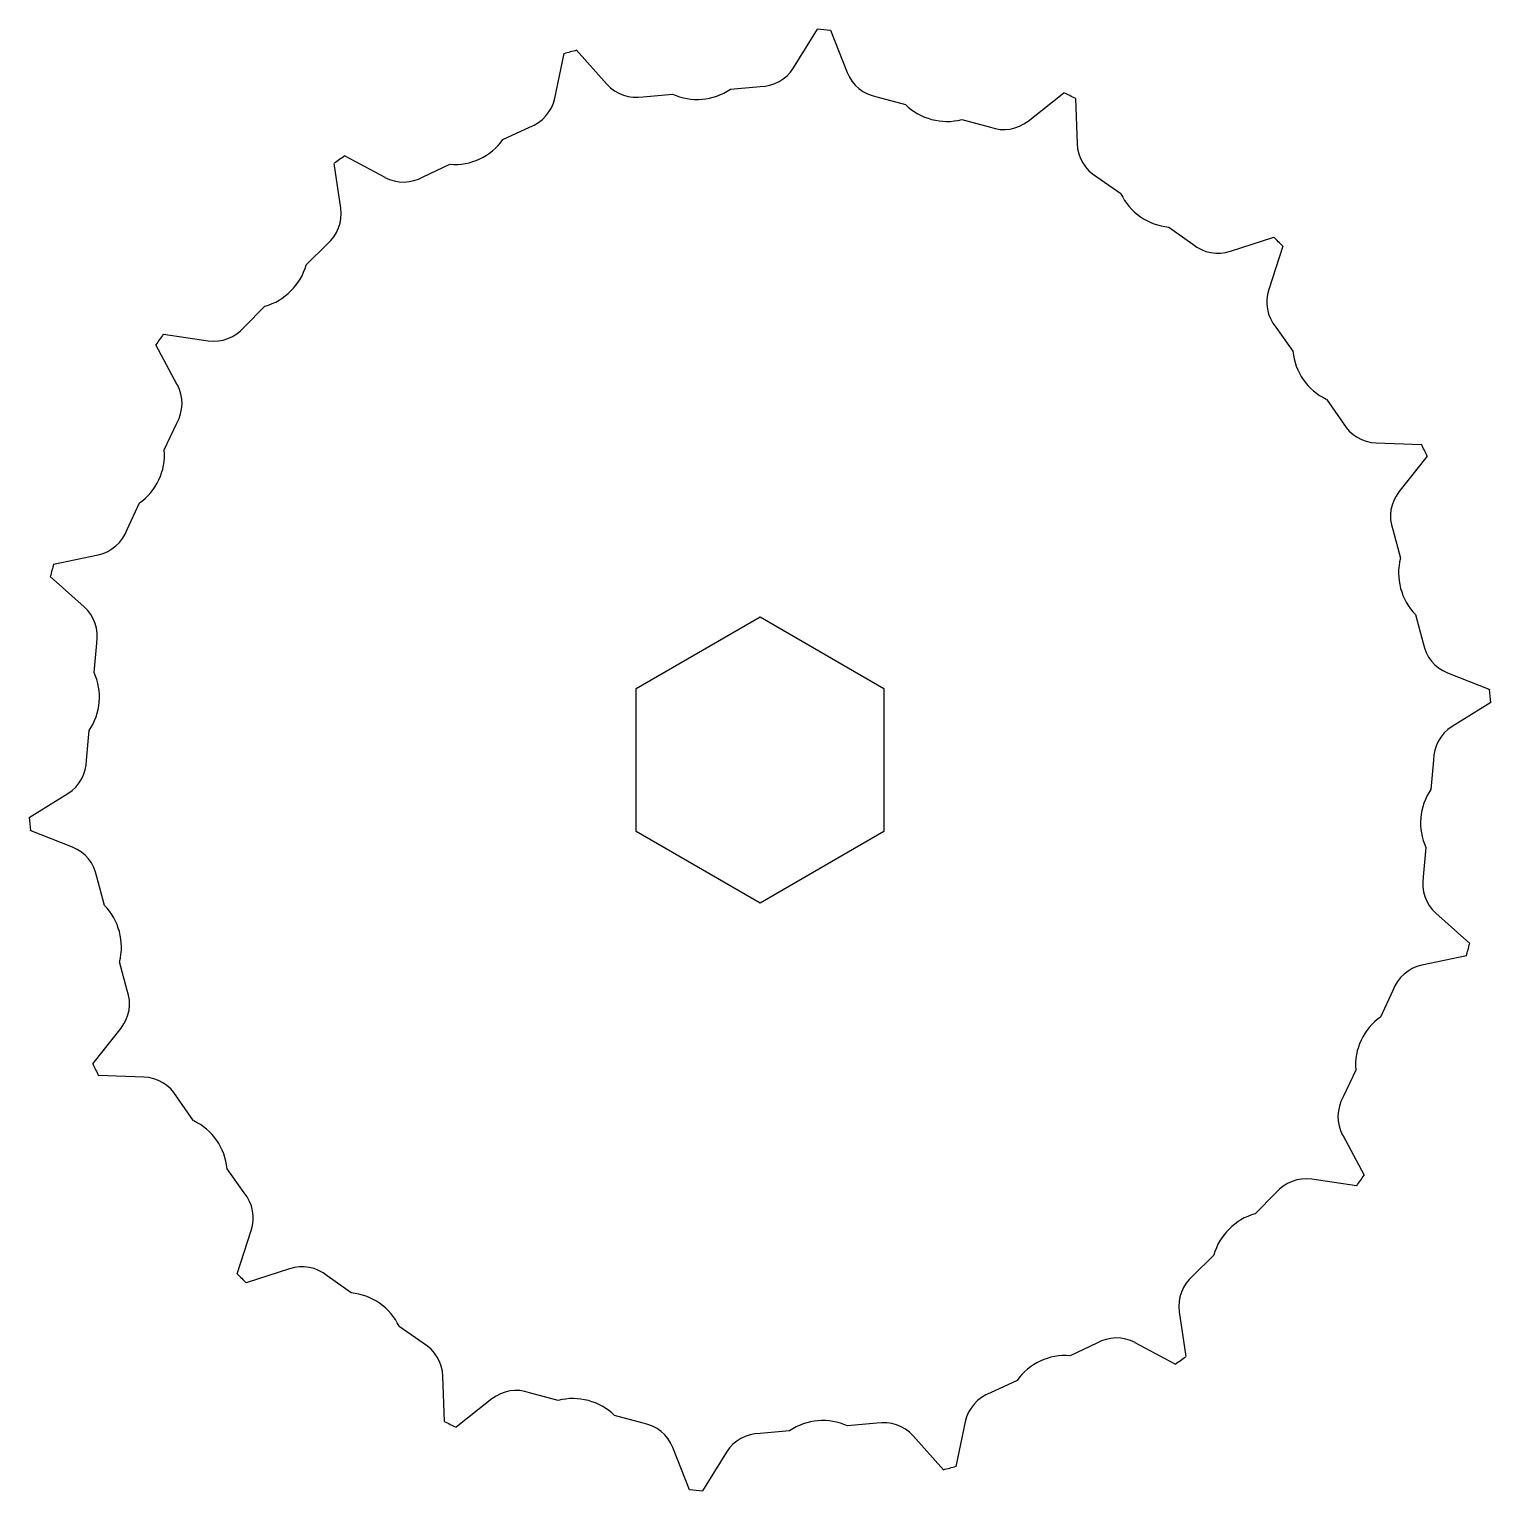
# Model space of a CAD drawing. Header units: millimetres. Extents: x -74 to 74, y -74 to 74.
import ezdxf

# ---------------------------------------------------------------- set-up
doc = ezdxf.new("R2010")
doc.units = ezdxf.units.MM

msp = doc.modelspace()

# ---------------------------------------------------------------- linework, layer by layer
at = {"color": 7, "linetype": 'Continuous', "lineweight": 25}
for p, q in [((3.4, 70.34), (5.83, 74.27)), ((7.15, 74.16), (8.87, 69.87)), ((-20.86, 67.26), (-19.92, 71.79)), ((-18.64, 72.13), (-15.56, 68.68)), ((-2.99, 68.19), (0, 68.45)), ((-11.89, 67.41), (-8.9, 67.67)), ((11.89, 67.41), (14.78, 66.63)), ((27.25, 64.94), (30.88, 67.8)), ((32.08, 67.24), (32.23, 62.62)), ((-26.13, 63.05), (-23.41, 64.32)), ((20.51, 65.1), (23.41, 64.32)), ((-42.19, 61.4), (-38.12, 59.22)), ((-42.61, 56.07), (-43.27, 60.64)), ((-34.23, 59.28), (-31.51, 60.55)), ((34.23, 59.28), (36.68, 57.56)), ((41.54, 54.16), (44, 52.44)), ((-46.12, 50.31), (-44, 52.44)), ((47.82, 51.7), (52.21, 53.15)), ((53.15, 52.21), (51.7, 47.82)), ((-52.44, 44), (-50.31, 46.12)), ((-60.64, 43.27), (-56.07, 42.61)), ((52.44, 44), (54.16, 41.54)), ((-59.22, 38.12), (-61.4, 42.19)), ((57.56, 36.68), (59.28, 34.23)), ((-60.55, 31.51), (-59.28, 34.23)), ((62.62, 32.23), (67.24, 32.08)), ((67.8, 30.88), (64.94, 27.25)), ((-64.32, 23.41), (-63.05, 26.13)), ((64.32, 23.41), (65.1, 20.51)), ((-71.79, 19.92), (-67.26, 20.86)), ((-68.68, 15.56), (-72.13, 18.64)), ((-12.6, 7.27), (0, 14.55)), ((0, 14.55), (12.6, 7.27)), ((66.63, 14.78), (67.41, 11.89)), ((-67.67, 8.9), (-67.41, 11.89)), ((69.87, 8.87), (74.16, 7.15)), ((-12.6, -7.27), (-12.6, 7.27)), ((12.6, 7.27), (12.6, -7.27)), ((74.27, 5.83), (70.34, 3.4)), ((-68.45, 0), (-68.19, 2.99)), ((68.45, 0), (68.19, -2.99)), ((-74.27, -5.83), (-70.34, -3.4)), ((-69.87, -8.87), (-74.16, -7.15)), ((0, -14.55), (-12.6, -7.27)), ((12.6, -7.27), (0, -14.55)), ((67.67, -8.9), (67.41, -11.89)), ((-66.63, -14.78), (-67.41, -11.89)), ((68.68, -15.56), (72.13, -18.64)), ((-64.32, -23.41), (-65.1, -20.51)), ((71.79, -19.92), (67.26, -20.86)), ((64.32, -23.41), (63.05, -26.13)), ((-67.8, -30.88), (-64.94, -27.25)), ((-62.62, -32.23), (-67.24, -32.08)), ((60.55, -31.51), (59.28, -34.23)), ((-57.56, -36.68), (-59.28, -34.23)), ((59.22, -38.12), (61.4, -42.19)), ((-52.44, -44), (-54.16, -41.54)), ((60.64, -43.27), (56.07, -42.61)), ((52.44, -44), (50.31, -46.12)), ((-53.15, -52.21), (-51.7, -47.82)), ((46.12, -50.31), (44, -52.44)), ((-47.82, -51.7), (-52.21, -53.15)), ((-41.54, -54.16), (-44, -52.44)), ((42.61, -56.07), (43.27, -60.64)), ((-34.23, -59.28), (-36.68, -57.56)), ((34.23, -59.28), (31.51, -60.55)), ((42.19, -61.4), (38.12, -59.22)), ((-32.08, -67.24), (-32.23, -62.62)), ((26.13, -63.05), (23.41, -64.32)), ((-27.25, -64.94), (-30.88, -67.8)), ((-20.51, -65.1), (-23.41, -64.32)), ((-11.89, -67.41), (-14.78, -66.63)), ((2.99, -68.19), (0, -68.45)), ((11.89, -67.41), (8.9, -67.67)), ((20.86, -67.26), (19.92, -71.79)), ((18.64, -72.13), (15.56, -68.68)), ((-7.15, -74.16), (-8.87, -69.87)), ((-3.4, -70.34), (-5.83, -74.27))]:
    msp.add_line(p, q, dxfattribs=at)
for centre, radius, start, end in [((0, 0), 74.5, 84.4906, 85.5094), ((0, 0), 74.5, 104.4906, 105.5094), ((0, 72.45), 4, 270, 328.2293), ((12.58, 71.35), 4, 201.7707, 260), ((-12.58, 71.35), 4, 221.7707, 280), ((-24.78, 68.08), 4, 290, 348.2293), ((-6.4, 73.13), 6, 245.3763, 304.6237), ((0, 0), 74.5, 64.4906, 65.5094), ((19, 70.9), 6, 225.3763, 284.6237), ((24.78, 68.08), 4, 250, 308.2293), ((-31.02, 66.53), 6, 265.3763, 324.6237), ((36.23, 62.74), 4, 181.7707, 240), ((0, 0), 74.5, 124.4906, 125.5094), ((-36.23, 62.74), 4, 241.7707, 300), ((42.1, 60.13), 6, 205.3763, 264.6237), ((-46.57, 55.5), 4, 310, 8.2293), ((46.57, 55.5), 4, 230, 288.2293), ((0, 0), 74.5, 44.4906, 45.5094), ((-51.91, 51.91), 6, 285.3763, 344.6237), ((55.5, 46.57), 4, 161.7707, 220), ((0, 0), 74.5, 144.4906, 145.5094), ((-55.5, 46.57), 4, 261.7707, 320), ((60.13, 42.1), 6, 185.3763, 244.6237), ((-62.74, 36.23), 4, 330, 28.2293), ((62.74, 36.23), 4, 210, 268.2293), ((-66.53, 31.02), 6, 305.3763, 4.6237), ((0, 0), 74.5, 24.4906, 25.5094), ((68.08, 24.78), 4, 141.7707, 200), ((-68.08, 24.78), 4, 281.7707, 340), ((0, 0), 74.5, 164.4906, 165.5094), ((70.9, 19), 6, 165.3763, 224.6237), ((-71.35, 12.58), 4, 350, 48.2293), ((71.35, 12.58), 4, 190, 248.2293), ((-73.13, 6.4), 6, 325.3763, 24.6237), ((0, 0), 74.5, 4.4906, 5.5094), ((72.45, 0), 4, 121.7707, 180), ((-72.45, 0), 4, 301.7707, 360), ((73.13, -6.4), 6, 145.3763, 204.6237), ((0, 0), 74.5, 184.4906, 185.5094), ((-71.35, -12.58), 4, 10, 68.2293), ((71.35, -12.58), 4, 170, 228.2293), ((-70.9, -19), 6, 345.3763, 44.6237), ((0, 0), 74.5, 344.4906, 345.5094), ((68.08, -24.78), 4, 101.7707, 160), ((-68.08, -24.78), 4, 321.7707, 20), ((66.53, -31.02), 6, 125.3763, 184.6237), ((0, 0), 74.5, 204.4906, 205.5094), ((-62.74, -36.23), 4, 30, 88.2293), ((62.74, -36.23), 4, 150, 208.2293), ((-60.13, -42.1), 6, 5.3763, 64.6237), ((55.5, -46.57), 4, 81.7707, 140), ((0, 0), 74.5, 324.4906, 325.5094), ((-55.5, -46.57), 4, 341.7707, 40), ((51.91, -51.91), 6, 105.3763, 164.6237), ((-46.57, -55.5), 4, 50, 108.2293), ((0, 0), 74.5, 224.4906, 225.5094), ((46.57, -55.5), 4, 130, 188.2293), ((-42.1, -60.13), 6, 25.3763, 84.6237), ((-36.23, -62.74), 4, 1.7707, 60), ((36.23, -62.74), 4, 61.7707, 120), ((31.02, -66.53), 6, 85.3763, 144.6237), ((0, 0), 74.5, 304.4906, 305.5094), ((-24.78, -68.08), 4, 70, 128.2293), ((-19, -70.9), 6, 45.3763, 104.6237), ((24.78, -68.08), 4, 110, 168.2293), ((0, 0), 74.5, 244.4906, 245.5094), ((-12.58, -71.35), 4, 21.7707, 80), ((6.4, -73.13), 6, 65.3763, 124.6237), ((12.58, -71.35), 4, 41.7707, 100), ((0, -72.45), 4, 90, 148.2293), ((0, 0), 74.5, 284.4906, 285.5094), ((0, 0), 74.5, 264.4906, 265.5094)]:
    msp.add_arc(centre, radius, start, end, dxfattribs=at)

doc.saveas('drawing.dxf')
